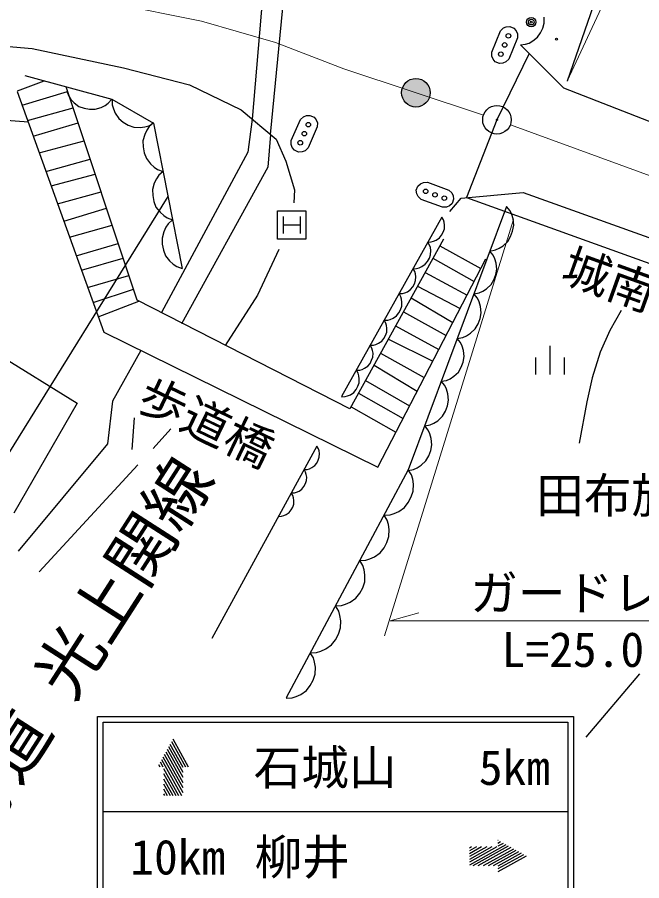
# Model space of a CAD drawing. Units: millimetres, scale not verified. Extents: x 40000 to 680000, y 20000 to 380000.
# Drawn here: x 448216 to 481000, y 239030 to 284350 of the extents above; entities that cross this region are included whole.
import ezdxf
from ezdxf.enums import TextEntityAlignment as Align

# ---------------------------------------------------------------- set-up
doc = ezdxf.new("R2010")
doc.units = ezdxf.units.MM
doc.header["$LTSCALE"] = 1000
doc.linetypes.add('CHAIN', pattern=[18.5, 12, -1.5, 3.5, -1.5])
for name, color, linetype, lineweight in [('M-BGD', 7, 'Continuous', 25), ('M-BGD-EXST', 7, 'Continuous', 25), ('M-BMK', 2, 'CHAIN', 13), ('M-BMK-SRVR', 3, 'Continuous', 25), ('M-STR-HTXT', 7, 'Continuous', 13), ('M-STR-STR1', 1, 'Continuous', 25), ('M-STR-STRC', 7, 'Continuous', 25)]:
    doc.layers.add(name, color=color, linetype=linetype, lineweight=lineweight)
doc.layers.add('M-BMK-HTXT', color=7, linetype='Continuous')
doc.styles.add('ＭＳ ゴシック', font='')
doc.styles.get('ＭＳ ゴシック').set_extended_font_data('MS Gothic')

msp = doc.modelspace()

# ---------------------------------------------------------------- hatches: boundary and pattern name
at = {"layer": 'M-BMK-SRVR'}
msp.add_hatch(color=256, dxfattribs=at).paths.add_polyline_path([(468402, 280271), (468415, 280206), (468432, 280149), (468445, 280112), (468465, 280067), (468485, 280027), (468519, 279971), (468551, 279927), (468578, 279894), (468623, 279848), (468665, 279809), (468729, 279762), (468787, 279728), (468844, 279700), (468900, 279678), (468988, 279654), (469082, 279640), (469149, 279638), (469251, 279646), (469322, 279660), (469399, 279683), (469455, 279706), (469516, 279738), (469572, 279773), (469621, 279810), (469676, 279861), (469712, 279900), (469755, 279954), (469792, 280012), (469817, 280060), (469840, 280112), (469860, 280169), (469876, 280229), (469886, 280291), (469892, 280357), (469892, 280416), (469885, 280494), (469868, 280578), (469842, 280660), (469807, 280735), (469781, 280782), (469749, 280829), (469707, 280882), (469669, 280922), (469632, 280957), (469583, 280995), (469520, 281036), (469451, 281072), (469377, 281100), (469304, 281120), (469250, 281130), (469169, 281137), (469132, 281138), (469068, 281134), (468997, 281124), (468939, 281110), (468884, 281092), (468825, 281067), (468766, 281036), (468712, 281002), (468651, 280954), (468622, 280928), (468578, 280882), (468548, 280844), (468510, 280791), (468475, 280729), (468456, 280690), (468438, 280645), (468419, 280586), (468406, 280526), (468398, 280478), (468394, 280434), (468393, 280372), (468396, 280316), (468401, 280276)])

# ---------------------------------------------------------------- linework, layer by layer
at = {"layer": 'M-BGD'}
for p, q in [((486024, 306669), (477086, 281004)), ((461515, 278195), (462509, 288546)), ((461319, 288234), (460556, 278999)), ((475881, 284046), (475874, 284355)), ((475687, 283528), (475805, 283777)), ((475805, 283777), (475881, 284046)), ((475285, 283107), (475528, 283298)), ((475528, 283298), (475687, 283528)), ((474631, 282907), (474898, 282933)), ((474898, 282933), (475082, 282999)), ((475082, 282999), (475285, 283107)), ((448223, 280482), (449625, 281020)), ((448620, 281294), (453179, 280051)), ((454510, 269502), (450775, 280706)), ((448208, 280453), (452759, 267815)), ((448468, 279732), (450859, 280457)), ((450815, 280465), (450915, 280203)), ((450915, 280203), (451032, 280037)), ((451032, 280037), (451197, 279862)), ((451197, 279862), (451455, 279670)), ((451455, 279670), (451731, 279573)), ((452615, 279614), (452829, 279723)), ((452829, 279723), (452996, 279840)), ((452996, 279840), (453179, 280051)), ((453179, 280051), (455370, 278799)), ((453199, 280040), (453206, 279748)), ((453206, 279748), (453261, 279543)), ((441647, 279401), (448798, 278855)), ((448756, 278933), (451144, 279601)), ((451731, 279573), (452015, 279524)), ((452015, 279524), (452307, 279522)), ((452307, 279522), (452615, 279614)), ((453261, 279543), (453361, 279314)), ((453361, 279314), (453547, 279035)), ((449052, 278111), (451410, 278803)), ((453547, 279035), (453782, 278843)), ((453782, 278843), (454043, 278694)), ((455116, 278657), (455370, 278799)), ((455367, 278815), (455142, 278611)), ((455370, 278799), (456873, 271161)), ((460556, 278999), (460328, 277276)), ((454043, 278694), (454328, 278588)), ((454328, 278588), (454663, 278570)), ((454663, 278570), (454911, 278601)), ((455019, 278428), (454906, 278194)), ((454911, 278601), (455116, 278657)), ((455142, 278611), (455019, 278428)), ((449368, 277232), (451724, 277860)), ((454906, 278194), (454813, 277858)), ((454813, 277858), (454822, 277542)), ((461515, 278195), (461370, 276475)), ((454822, 277542), (454883, 277235)), ((449722, 276251), (452041, 276908)), ((454883, 277235), (454994, 276939)), ((454994, 276939), (455207, 276663)), ((460328, 277276), (455794, 268849)), ((455207, 276663), (455400, 276489)), ((455400, 276489), (455584, 276366)), ((461370, 276475), (456842, 268261)), ((449989, 275508), (452304, 276120)), ((455644, 276060), (455521, 275877)), ((455584, 276366), (455869, 276263)), ((455869, 276263), (455644, 276060)), ((455408, 275643), (455315, 275307)), ((455521, 275877), (455408, 275643)), ((450329, 274563), (452615, 275187)), ((455315, 275307), (455324, 274990)), ((455324, 274990), (455385, 274684)), ((455385, 274684), (455496, 274388)), ((450659, 273646), (452904, 274322)), ((455496, 274388), (455709, 274112)), ((473905, 274424), (468746, 260601)), ((474086, 274196), (473905, 274424)), ((474175, 274003), (474086, 274196)), ((455709, 274112), (455902, 273938)), ((455902, 273938), (456085, 273815)), ((456085, 273815), (456371, 273712)), ((470505, 273862), (465246, 264446)), ((470592, 273710), (470505, 273862)), ((474245, 273763), (474175, 274003)), ((474281, 273430), (474245, 273763)), ((450961, 272808), (453199, 273437)), ((456023, 273326), (455910, 273092)), ((456146, 273509), (456023, 273326)), ((456371, 273712), (456146, 273509)), ((470627, 273588), (470592, 273710)), ((470647, 273439), (470627, 273588)), ((470638, 273238), (470647, 273439)), ((474223, 273131), (474281, 273430)), ((455910, 273092), (455817, 272756)), ((470374, 272766), (470488, 272909)), ((470488, 272909), (470576, 273066)), ((470576, 273066), (470638, 273238)), ((473966, 272587), (474118, 272850)), ((474118, 272850), (474223, 273131)), ((451312, 271834), (453519, 272475)), ((455817, 272756), (455826, 272439)), ((455826, 272439), (455886, 272133)), ((470587, 272701), (465679, 263792)), ((469774, 272552), (469948, 272558)), ((469866, 272390), (469774, 272552)), ((469903, 272260), (469866, 272390)), ((469948, 272558), (470071, 272592)), ((470071, 272592), (470208, 272653)), ((470208, 272653), (470374, 272766)), ((473721, 272358), (473966, 272587)), ((455886, 272133), (455998, 271837)), ((461941, 272165), (460819, 269761)), ((469925, 272101), (469903, 272260)), ((469915, 271887), (469925, 272101)), ((470400, 272362), (472553, 271167)), ((473031, 272082), (473317, 272135)), ((473205, 271863), (473031, 272082)), ((473317, 272135), (473510, 272223)), ((473510, 272223), (473721, 272358)), ((451583, 271079), (453776, 271706)), ((455998, 271837), (456211, 271561)), ((456211, 271561), (456404, 271387)), ((467150, 260744), (472810, 271663)), ((469634, 271384), (469756, 271536)), ((469756, 271536), (469849, 271704)), ((469849, 271704), (469915, 271887)), ((470035, 271699), (472199, 270484)), ((473290, 271678), (473205, 271863)), ((473357, 271448), (473290, 271678)), ((456404, 271387), (456587, 271264)), ((456587, 271264), (456873, 271161)), ((468993, 271155), (469180, 271161)), ((469080, 271004), (468993, 271155)), ((469180, 271161), (469311, 271198)), ((469311, 271198), (469457, 271263)), ((469457, 271263), (469634, 271384)), ((473336, 270841), (473392, 271127)), ((473392, 271127), (473357, 271448)), ((451910, 270172), (454077, 270802)), ((469115, 270881), (469080, 271004)), ((469135, 270732), (469115, 270881)), ((469126, 270531), (469135, 270732)), ((469626, 270957), (471829, 269771)), ((473090, 270318), (473235, 270571)), ((473235, 270571), (473336, 270841)), ((468863, 270060), (468977, 270202)), ((468977, 270202), (469064, 270360)), ((469064, 270360), (469126, 270531)), ((469232, 270241), (471460, 269059)), ((472854, 270098), (473090, 270318)), ((452195, 269381), (454321, 270071)), ((460819, 269761), (459136, 267116)), ((468262, 269846), (468437, 269851)), ((468355, 269684), (468262, 269846)), ((468392, 269553), (468355, 269684)), ((468437, 269851), (468559, 269886)), ((468559, 269886), (468696, 269947)), ((468696, 269947), (468863, 270060)), ((472191, 269833), (472467, 269884)), ((472373, 269605), (472191, 269833)), ((472467, 269884), (472652, 269969)), ((472652, 269969), (472854, 270098)), ((452468, 268622), (454597, 269457)), ((465679, 263792), (454510, 269502)), ((468413, 269395), (468392, 269553)), ((468403, 269180), (468413, 269395)), ((468891, 269622), (471085, 268335)), ((472461, 269412), (472373, 269605)), ((472532, 269173), (472461, 269412)), ((468123, 268677), (468244, 268829)), ((468244, 268829), (468338, 268997)), ((468338, 268997), (468403, 269180)), ((468492, 268897), (470732, 267653)), ((472510, 268541), (472568, 268839)), ((472568, 268839), (472532, 269173)), ((467482, 268449), (467668, 268455)), ((467569, 268297), (467482, 268449)), ((467604, 268175), (467569, 268297)), ((467668, 268455), (467799, 268492)), ((467799, 268492), (467945, 268557)), ((467945, 268557), (468123, 268677)), ((472405, 268260), (472510, 268541)), ((467624, 268026), (467604, 268175)), ((467614, 267825), (467624, 268026)), ((468081, 268151), (470352, 266921)), ((472007, 267767), (472253, 267996)), ((472253, 267996), (472405, 268260)), ((445722, 267594), (451356, 264088)), ((452759, 267815), (467150, 260744)), ((467351, 267353), (467465, 267496)), ((467465, 267496), (467553, 267653)), ((467553, 267653), (467614, 267825)), ((467700, 267460), (470034, 266308)), ((471317, 267491), (471604, 267544)), ((471492, 267272), (471317, 267491)), ((471604, 267544), (471797, 267632)), ((471797, 267632), (472007, 267767)), ((466750, 267139), (466925, 267145)), ((466837, 266988), (466750, 267139)), ((466872, 266865), (466837, 266988)), ((466925, 267145), (467048, 267179)), ((467048, 267179), (467185, 267240)), ((467185, 267240), (467351, 267353)), ((471576, 267087), (471492, 267272)), ((471644, 266857), (471576, 267087)), ((476169, 267099), (476169, 265599)), ((454703, 266860), (453218, 264209)), ((466821, 266344), (466883, 266515)), ((466892, 266716), (466872, 266865)), ((466883, 266515), (466892, 266716)), ((467290, 266716), (469585, 265442)), ((471623, 266250), (471678, 266537)), ((471678, 266537), (471644, 266857)), ((475419, 266499), (475419, 265599)), ((476919, 266499), (476919, 265599)), ((466453, 265931), (466620, 266044)), ((466620, 266044), (466734, 266186)), ((466734, 266186), (466821, 266344)), ((466946, 266092), (469211, 264721)), ((471522, 265980), (471623, 266250)), ((466019, 265830), (466194, 265835)), ((466112, 265668), (466019, 265830)), ((466149, 265537), (466112, 265668)), ((466194, 265835), (466316, 265870)), ((466316, 265870), (466453, 265931)), ((471141, 265508), (471376, 265727)), ((471376, 265727), (471522, 265980)), ((466095, 264981), (466160, 265164)), ((466170, 265379), (466149, 265537)), ((466160, 265164), (466170, 265379)), ((466503, 265287), (468816, 263957)), ((470478, 265243), (470753, 265294)), ((470660, 265015), (470478, 265243)), ((470753, 265294), (470939, 265378)), ((470939, 265378), (471141, 265508)), ((465880, 264661), (466001, 264813)), ((466001, 264813), (466095, 264981)), ((470748, 264822), (470660, 265015)), ((470819, 264582), (470748, 264822)), ((465239, 264433), (465425, 264439)), ((465425, 264439), (465556, 264476)), ((465556, 264476), (465702, 264540)), ((465702, 264540), (465880, 264661)), ((466138, 264624), (468473, 263295)), ((470796, 263950), (470854, 264248)), ((470854, 264248), (470819, 264582)), ((451356, 264088), (448038, 258329)), ((453218, 264209), (452961, 261965)), ((465743, 263908), (468098, 262572)), ((470691, 263669), (470796, 263950)), ((454357, 263324), (454229, 261657)), ((470294, 263177), (470540, 263405)), ((470540, 263405), (470691, 263669)), ((469604, 262900), (469891, 262954)), ((469786, 262672), (469604, 262900)), ((469891, 262954), (470084, 263042)), ((470084, 263042), (470294, 263177)), ((456280, 262747), (455351, 261721)), ((469874, 262480), (469786, 262672)), ((469945, 262240), (469874, 262480)), ((452961, 261965), (448267, 256336)), ((469980, 261906), (469945, 262240)), ((463944, 261841), (458428, 251736)), ((464026, 261701), (463944, 261841)), ((464060, 261587), (464026, 261701)), ((464080, 261448), (464060, 261587)), ((469817, 261327), (469922, 261608)), ((469922, 261608), (469980, 261906)), ((463937, 260952), (464017, 261099)), ((464017, 261099), (464073, 261260)), ((464073, 261260), (464080, 261448)), ((469420, 260834), (469666, 261063)), ((469666, 261063), (469817, 261327)), ((454549, 260856), (449357, 255246)), ((468746, 260601), (462335, 248630)), ((463273, 260612), (463436, 260619)), ((463356, 260472), (463273, 260612)), ((463436, 260619), (463550, 260653)), ((463550, 260653), (463678, 260711)), ((463678, 260711), (463832, 260818)), ((463832, 260818), (463937, 260952)), ((468730, 260558), (469017, 260611)), ((468907, 260330), (468746, 260601)), ((469017, 260611), (469210, 260699)), ((469210, 260699), (469420, 260834)), ((463389, 260358), (463356, 260472)), ((463409, 260219), (463389, 260358)), ((463403, 260031), (463409, 260219)), ((468974, 260111), (468907, 260330)), ((463161, 259589), (463266, 259723)), ((463266, 259723), (463347, 259871)), ((463347, 259871), (463403, 260031)), ((469015, 259844), (468974, 260111)), ((469004, 259482), (469015, 259844)), ((462602, 259384), (462766, 259390)), ((462685, 259243), (462602, 259384)), ((462719, 259129), (462685, 259243)), ((462766, 259390), (462880, 259424)), ((462880, 259424), (463007, 259482)), ((463007, 259482), (463161, 259589)), ((468899, 259171), (469004, 259482)), ((462676, 258642), (462732, 258803)), ((462739, 258990), (462719, 259129)), ((462732, 258803), (462739, 258990)), ((468546, 258625), (468746, 258885)), ((468746, 258885), (468899, 259171)), ((462336, 258253), (462490, 258360)), ((462490, 258360), (462596, 258494)), ((462596, 258494), (462676, 258642)), ((468005, 258302), (468250, 258416)), ((468250, 258416), (468546, 258625)), ((461932, 258155), (462095, 258161)), ((462095, 258161), (462209, 258195)), ((462209, 258195), (462336, 258253)), ((467471, 258220), (467786, 258236)), ((467633, 257950), (467471, 258220)), ((467699, 257731), (467633, 257950)), ((467786, 258236), (468005, 258302)), ((467740, 257464), (467699, 257731)), ((467730, 257102), (467740, 257464)), ((467624, 256791), (467730, 257102)), ((467471, 256505), (467624, 256791)), ((466975, 256036), (467271, 256245)), ((467271, 256245), (467471, 256505)), ((466196, 255840), (466511, 255856)), ((466358, 255570), (466196, 255840)), ((466511, 255856), (466730, 255922)), ((466730, 255922), (466975, 256036)), ((466424, 255351), (466358, 255570)), ((466465, 255084), (466424, 255351)), ((466350, 254411), (466455, 254722)), ((466455, 254722), (466465, 255084)), ((466197, 254125), (466350, 254411)), ((465700, 253656), (465996, 253865)), ((465996, 253865), (466197, 254125)), ((464922, 253460), (465236, 253476)), ((465089, 253180), (464922, 253460)), ((465236, 253476), (465456, 253542)), ((465456, 253542), (465700, 253656)), ((465158, 252952), (465089, 253180)), ((465200, 252676), (465158, 252952)), ((465190, 252300), (465200, 252676)), ((465081, 251978), (465190, 252300)), ((464714, 251412), (464922, 251681)), ((464922, 251681), (465081, 251978)), ((463926, 251008), (464153, 251077)), ((464153, 251077), (464407, 251195)), ((464407, 251195), (464714, 251412)), ((463600, 250992), (463926, 251008)), ((463761, 250722), (463600, 250992)), ((463828, 250502), (463761, 250722)), ((463868, 250235), (463828, 250502)), ((463858, 249873), (463868, 250235)), ((463753, 249562), (463858, 249873)), ((463399, 249016), (463600, 249277)), ((463600, 249277), (463753, 249562)), ((462859, 248693), (463104, 248807)), ((463104, 248807), (463399, 249016)), ((462325, 248612), (462640, 248627)), ((462640, 248627), (462859, 248693))]:
    msp.add_line(p, q, dxfattribs=at)
msp.add_lwpolyline([(479927, 268960), (479331, 267916), (478811, 266766), (478402, 265424), (478117, 264158), (477723, 261999)], dxfattribs=at)
msp.add_circle((476527, 283195), 50, dxfattribs=at)
at = {"layer": 'M-BGD-EXST'}
for p, q in [((473585, 283634), (473735, 283788)), ((473735, 283788), (473891, 283854)), ((473891, 283854), (474070, 283868)), ((474070, 283868), (474292, 283777)), ((474292, 283777), (474410, 283642)), ((473131, 282523), (473585, 283634)), ((474474, 283270), (474019, 282159)), ((474410, 283642), (474475, 283486)), ((474475, 283486), (474474, 283270)), ((473129, 282308), (473131, 282523)), ((473195, 282151), (473129, 282308)), ((473312, 282016), (473195, 282151)), ((473535, 281926), (473312, 282016)), ((473713, 281939), (473535, 281926)), ((473869, 282005), (473713, 281939)), ((474019, 282159), (473869, 282005)), ((463244, 279132), (463402, 279193)), ((463402, 279193), (463581, 279201)), ((463581, 279201), (463800, 279104)), ((462602, 277885), (463089, 278982)), ((463089, 278982), (463244, 279132)), ((463800, 279104), (463914, 278966)), ((463914, 278966), (463975, 278807)), ((463975, 278807), (463967, 278592)), ((463967, 278592), (463479, 277495)), ((462594, 277670), (462602, 277885)), ((462655, 277512), (462594, 277670)), ((462768, 277374), (462655, 277512)), ((462988, 277276), (462768, 277374)), ((463479, 277495), (463325, 277345)), ((463166, 277284), (462988, 277276)), ((463325, 277345), (463166, 277284)), ((469250, 275493), (469380, 275615)), ((469380, 275615), (469535, 275686)), ((469535, 275686), (469750, 275692)), ((469750, 275692), (470875, 275275)), ((469166, 275268), (469250, 275493)), ((469186, 275090), (469166, 275268)), ((470875, 275275), (471035, 275130)), ((471035, 275130), (471106, 274976)), ((456128, 274947), (442529, 253070)), ((469257, 274936), (469186, 275090)), ((469417, 274791), (469257, 274936)), ((470542, 274375), (469417, 274791)), ((471125, 274798), (471042, 274573)), ((471106, 274976), (471125, 274798)), ((461872, 272697), (461872, 274197)), ((461872, 274197), (463372, 274197)), ((463372, 274197), (463372, 272697)), ((470757, 274380), (470542, 274375)), ((470911, 274451), (470757, 274380)), ((471042, 274573), (470911, 274451)), ((462172, 273897), (462172, 272997)), ((463072, 273897), (463072, 272997)), ((462172, 273447), (463072, 273447)), ((463372, 272697), (461872, 272697))]:
    msp.add_line(p, q, dxfattribs=at)
for centre, radius in [((475198, 284096), 250), ((475198, 284096), 150), ((475198, 284096), 50), ((473999, 283378), 120), ((473802, 282897), 120), ((473605, 282415), 120), ((463495, 278714), 120), ((463284, 278239), 120), ((463073, 277763), 120), ((469658, 275214), 120), ((470146, 275033), 120), ((470634, 274853), 120)]:
    msp.add_circle(centre, radius, dxfattribs=at)
at = {"layer": 'M-BMK'}
for p, q in [((453189, 285086), (457885, 284147)), ((457885, 284147), (461766, 283020)), ((461766, 283020), (465362, 281649)), ((465362, 281649), (472689, 279205)), ((474104, 278710), (497023, 270331))]:
    msp.add_line(p, q, dxfattribs=at)
at = {"layer": 'M-BMK-SRVR'}
for centre, radius in [((469143, 280388), 750), ((473400, 278968), 750), ((473400, 278968), 30)]:
    msp.add_circle(centre, radius, dxfattribs=at)
at = {"layer": 'M-STR-HTXT'}
for p, q in [((491429, 311791), (477086, 281004)), ((474259, 273733), (467494, 251886)), ((467798, 252677), (469302, 253084)), ((467798, 252677), (490191, 252677))]:
    msp.add_line(p, q, dxfattribs=at)
at = {"layer": 'M-STR-STR1'}
for p, q in [((474631, 282907), (476885, 280653)), ((475087, 282451), (473400, 278968)), ((476885, 280653), (497463, 272587)), ((473400, 278968), (471796, 274885)), ((471526, 274860), (474782, 275161)), ((474782, 275161), (495560, 267679)), ((470925, 274159), (471526, 274860)), ((471796, 274885), (495122, 266485))]:
    msp.add_line(p, q, dxfattribs=at)
at = {"layer": 'M-STR-STRC'}
for p, q in [((445061, 283059), (448993, 282703)), ((448993, 282703), (453801, 281701)), ((453801, 281701), (457257, 280799)), ((457257, 280799), (459962, 279497)), ((459962, 279497), (461815, 277944)), ((461815, 277944), (462316, 276792)), ((462316, 276792), (462766, 275290)), ((462766, 275290), (462742, 274609)), ((480888, 249887), (478071, 246569)), ((452426, 232958), (452426, 247658)), ((452426, 247658), (477426, 247658)), ((477426, 247658), (477426, 232958)), ((452726, 233258), (452726, 247358)), ((452726, 247358), (477126, 247358)), ((477126, 247358), (477126, 233258)), ((456231, 246202), (456901, 244996)), ((456306, 246336), (457043, 245008)), ((456380, 246470), (457192, 245008)), ((455934, 245667), (456901, 243926)), ((456008, 245801), (456901, 244193)), ((456083, 245935), (456901, 244461)), ((456157, 246069), (456901, 244729)), ((455711, 245266), (455854, 245008)), ((455785, 245399), (456836, 243508)), ((455859, 245533), (456901, 243658)), ((455636, 245132), (455705, 245008)), ((455901, 244923), (456687, 243508)), ((455901, 244655), (456538, 243508)), ((455901, 244387), (456390, 243508)), ((455901, 244120), (456241, 243508)), ((455901, 243852), (456092, 243508)), ((455901, 243584), (455943, 243508)), ((452726, 242658), (477126, 242658)), ((473458, 241138), (473451, 241135)), ((473859, 240915), (471951, 239855)), ((473399, 240808), (471951, 240004)), ((473132, 240808), (471951, 240153)), ((472864, 240808), (471951, 240301)), ((472596, 240808), (471951, 240450)), ((472329, 240808), (471951, 240599)), ((472061, 240808), (471951, 240747)), ((473993, 240841), (472135, 239808)), ((474127, 240766), (472402, 239808)), ((474261, 240692), (472670, 239808)), ((473591, 241064), (473451, 240986)), ((473725, 240989), (473451, 240837)), ((474394, 240618), (472938, 239808)), ((474528, 240543), (473205, 239808)), ((474662, 240469), (473451, 239796)), ((474796, 240395), (473451, 239647)), ((474930, 240320), (473451, 239499))]:
    msp.add_line(p, q, dxfattribs=at)

# ---------------------------------------------------------------- texts
at = {"layer": 'M-BGD', "style": 'ＭＳ ゴシック'}
msp.add_text('歩道橋', height=1833, rotation=334.4, dxfattribs=at).set_placement((454132, 263398), align=Align.BOTTOM_LEFT)
at = {"layer": 'M-BMK-HTXT', "style": 'ＭＳ ゴシック'}
msp.add_text('主要地方道 光上関線', height=2566, rotation=57.3, dxfattribs=at).set_placement((441338, 231758), align=Align.BOTTOM_LEFT)
msp.add_text('田布施川', height=1833, dxfattribs=at).set_placement((475456, 257787), align=Align.BOTTOM_LEFT)
at = {"layer": 'M-STR-HTXT', "style": 'ＭＳ ゴシック'}
for s, p in [('ガードレール', (471993, 252667)), ('L=25.0', (473647, 249702))]:
    msp.add_text(s, height=1833, dxfattribs=at).set_placement(p, align=Align.BOTTOM_LEFT)
at = {"layer": 'M-STR-STR1', "style": 'ＭＳ ゴシック'}
msp.add_text('城南橋側道橋', height=1833, rotation=340.262, dxfattribs=at).set_placement((484025, 268892), align=Align.MIDDLE_CENTER)
at = {"layer": 'M-STR-STRC', "style": 'ＭＳ ゴシック'}
for s, p in [('石城山 ', (460626, 243507)), (' 5km', (471201, 243507)), ('10km', (454151, 238807)), ('柳井', (460676, 238807))]:
    msp.add_text(s, height=1833, dxfattribs=at).set_placement(p, align=Align.BOTTOM_LEFT)

doc.saveas('drawing.dxf')
